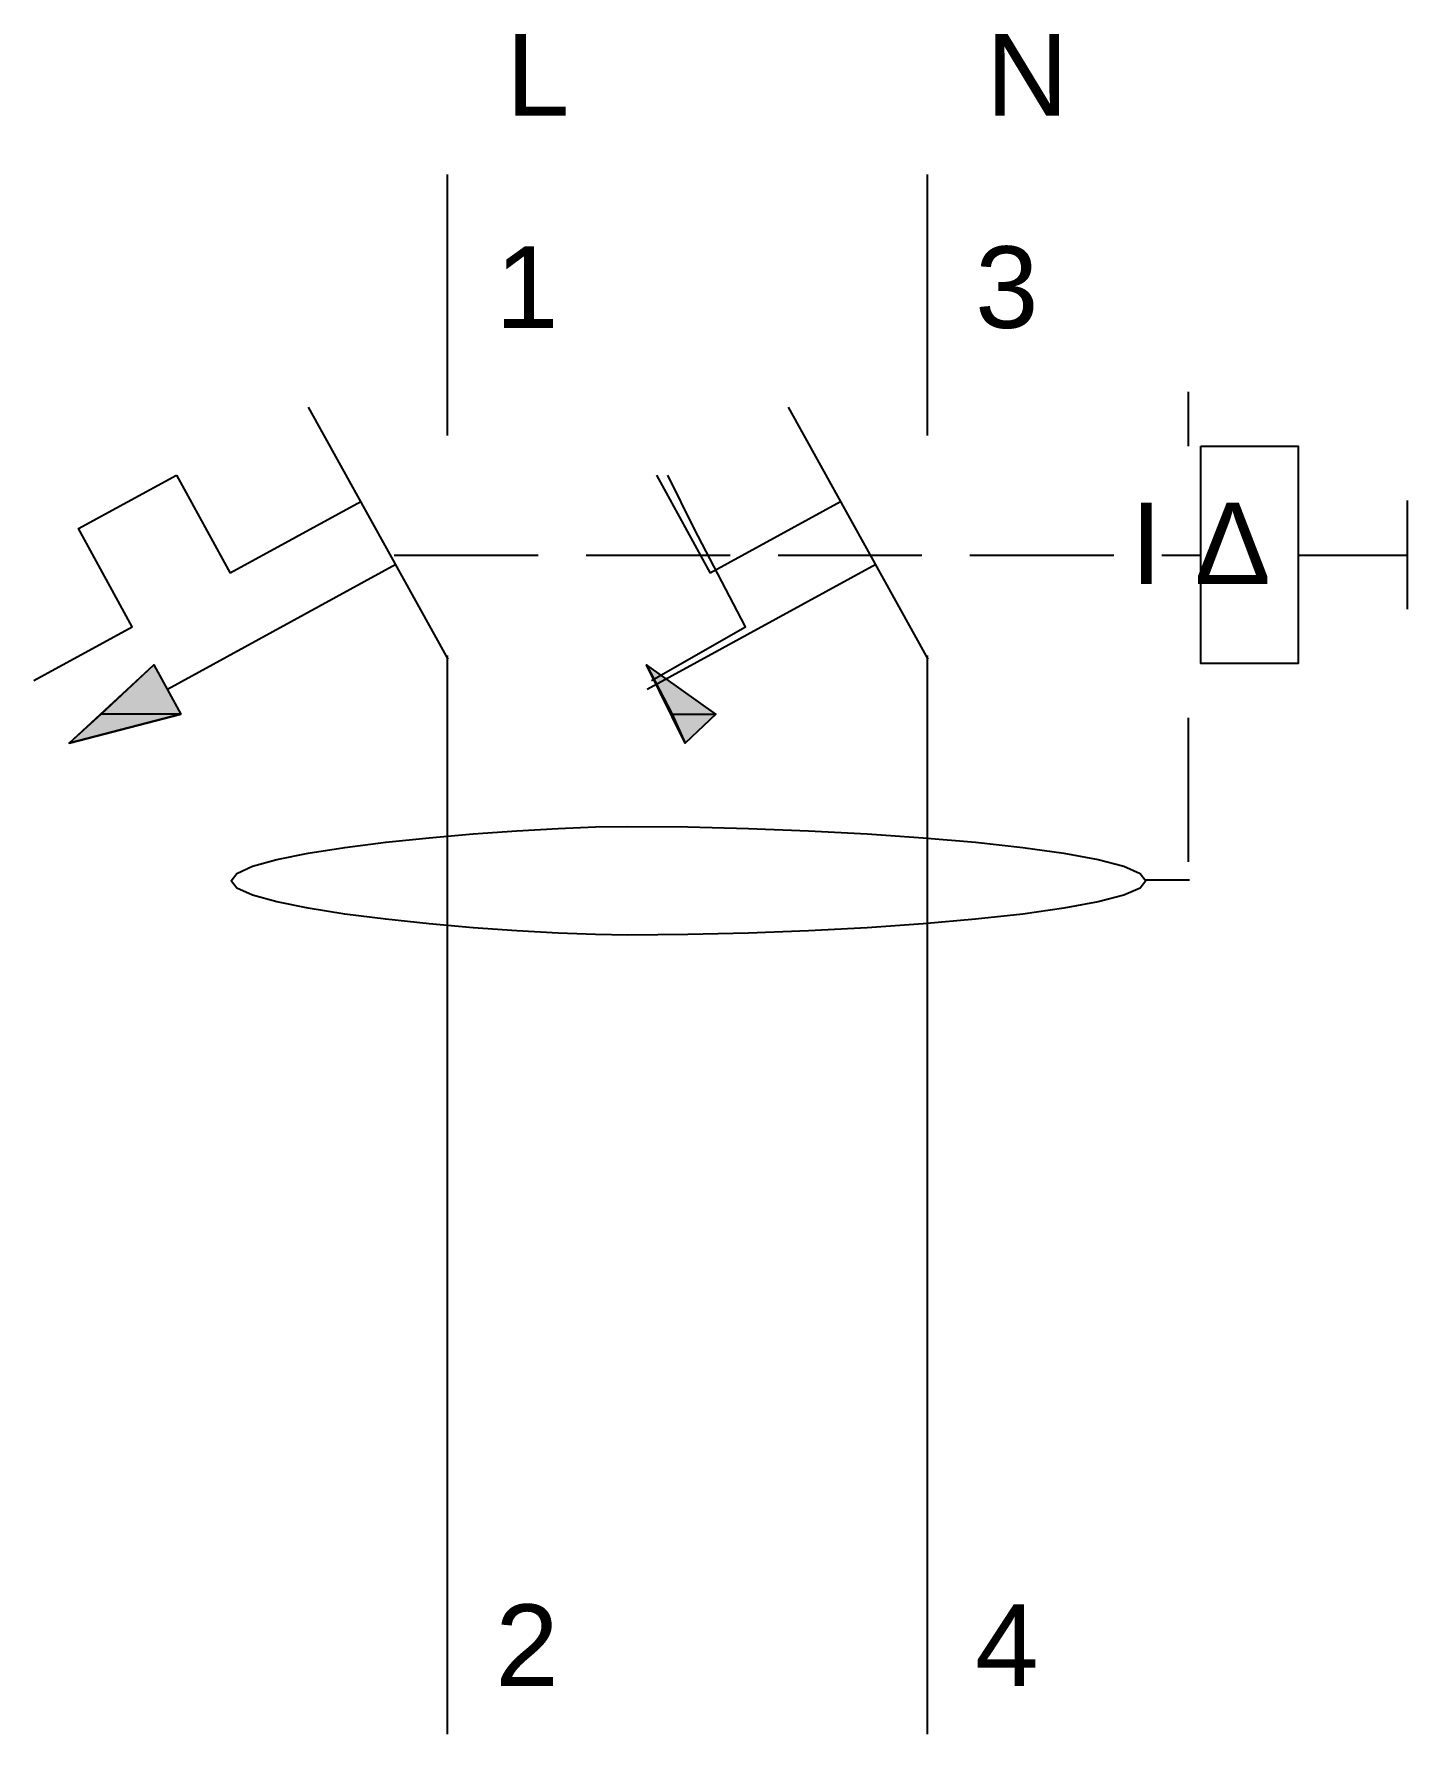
# Model space of a CAD drawing. Header units: millimetres. Extents: x -8.6 to 20, y -32.5 to 2.9.
import ezdxf
from ezdxf.enums import TextEntityAlignment as Align

# ---------------------------------------------------------------- set-up
doc = ezdxf.new("R2010")
doc.units = ezdxf.units.MM
doc.linetypes.add('SVG_3_1', pattern=[4, 3, -1])
doc.layers.get('0').update_dxf_attribs({"linetype": 'CONTINUOUS'})
doc.styles.add('ARIAL', font='arial.ttf')

# ---------------------------------------------------------------- blocks, each defined once
blk = doc.blocks.new('291_E_LV_MLD_IEC60617_rcbo_2p')
at = {"true_color": 0x0000ff}
for p, q in [((0, 0), (0, -5.441)), ((10, 0), (10, -5.441)), ((15.441, -4.529), (15.441, -5.662)), ((0.02, -10.103), (-2.892, -4.853)), ((10.02, -10.103), (7.108, -4.853)), ((-5.642, -6.265), (-4.525, -8.309)), ((4.358, -6.265), (5.475, -8.309)), ((-1.804, -6.824), (-4.525, -8.309)), ((8.196, -6.824), (5.475, -8.309)), ((20, -6.794), (20, -9.059)), ((-1.069, -8.132), (-5.833, -10.735)), ((8.931, -8.132), (4.167, -10.735)), ((17.73, -7.936), (19.995, -7.936)), ((0, -10.029), (0, -32.5)), ((10, -10.029), (10, -32.5))]:
    blk.add_line(p, q, dxfattribs=at)
at = {"linetype": 'SVG_3_1', "true_color": 0x0000ff}
for p, q in [((-1.108, -7.936), (15.701, -7.936)), ((15.441, -11.324), (15.441, -14.721)), ((14.554, -14.701), (15.466, -14.701))]:
    blk.add_line(p, q, dxfattribs=at)
at = {"true_color": 0x0000ff}
for points in [[(15.701, -5.662), (17.73, -5.662), (17.73, -10.191), (15.701, -10.191)], [(-7.877, -11.853), (-6.113, -10.221), (-5.554, -11.25), (-7.877, -11.853)], [(-6.113, -10.221), (-5.554, -11.25), (-7.216, -11.25)], [(4.96, -11.853), (4.149, -10.221), (4.684, -11.25), (4.96, -11.853)], [(4.149, -10.221), (4.684, -11.25), (5.593, -11.25)], [(-5.554, -11.25), (-7.216, -11.25), (-7.877, -11.853)], [(4.684, -11.25), (5.593, -11.25), (4.96, -11.853)], [(14.554, -14.721), (14.436, -14.875), (14.097, -15.023), (13.561, -15.162), (12.851, -15.293), (11.992, -15.414), (11.007, -15.522), (9.918, -15.618), (8.751, -15.699), (7.529, -15.764), (6.274, -15.813), (5.011, -15.843), (3.764, -15.853), (3.091, -15.843), (2.309, -15.813), (1.448, -15.764), (0.542, -15.699), (-0.379, -15.618), (-1.281, -15.522), (-2.132, -15.414), (-2.901, -15.293), (-3.554, -15.162), (-4.061, -15.023), (-4.389, -14.875), (-4.505, -14.721), (-4.389, -14.567), (-4.061, -14.419), (-3.554, -14.279), (-2.901, -14.148), (-2.132, -14.028), (-1.281, -13.919), (-0.379, -13.823), (0.542, -13.742), (1.448, -13.677), (2.309, -13.628), (3.091, -13.598), (3.764, -13.588), (5.011, -13.598), (6.274, -13.628), (7.529, -13.677), (8.751, -13.742), (9.918, -13.823), (11.007, -13.919), (11.992, -14.028), (12.851, -14.148), (13.561, -14.279), (14.097, -14.419), (14.436, -14.567), (14.554, -14.721)]]:
    blk.add_lwpolyline(points, close=True, dxfattribs=at)
for points in [[(-8.613, -10.544), (-6.569, -9.426), (-7.686, -7.382), (-5.642, -6.265)], [(4.256, -10.544), (6.212, -9.426), (5.143, -7.382), (4.599, -6.265)]]:
    blk.add_lwpolyline(points, dxfattribs=at)
for points in [[(-6.113, -10.221), (-5.554, -11.25), (-7.216, -11.25)], [(4.149, -10.221), (4.684, -11.25), (5.593, -11.25)], [(-5.554, -11.25), (-7.216, -11.25), (-7.877, -11.853)], [(4.684, -11.25), (5.593, -11.25), (4.96, -11.853)]]:
    blk.add_solid(points, dxfattribs=at)
at = {"true_color": 0x0000ff, "style": 'ARIAL'}
for s, p in [('L', (1.225, 1.225)), ('N', (11.225, 1.225)), ('1', (1, -3.2)), ('3', (11, -3.2)), ('2', (1, -31.5)), ('4', (11, -31.5))]:
    blk.add_text(s, height=1.7, dxfattribs=at).set_placement(p)
for s, p in [('I', (14.566, -8.538)), ('Δ', (16.365, -8.538))]:
    blk.add_text(s, height=1.7, dxfattribs=at).set_placement(p, align=Align.CENTER)
blk.add_attdef('TAG', text='', height=2.5, dxfattribs=at).set_placement((-10.613, -2.2), align=Align.RIGHT)
at = {"color": 7, "style": 'ARIAL'}
for tag, p in [('CURVE_RATING', (-10.613, -9)), ('SENSITIVITY', (-10.613, -12)), ('BREAKING_CAPACITY', (-10.613, -15)), ('RATED_CURRENT', (-10.613, -18)), ('MANUFACTURER', (-10.613, -21))]:
    blk.add_attdef(tag, text='', height=1.7, dxfattribs=at).set_placement(p, align=Align.RIGHT)

msp = doc.modelspace()

# ---------------------------------------------------------------- block references
msp.add_blockref('291_E_LV_MLD_IEC60617_rcbo_2p', (0, 0))

doc.saveas('drawing.dxf')
